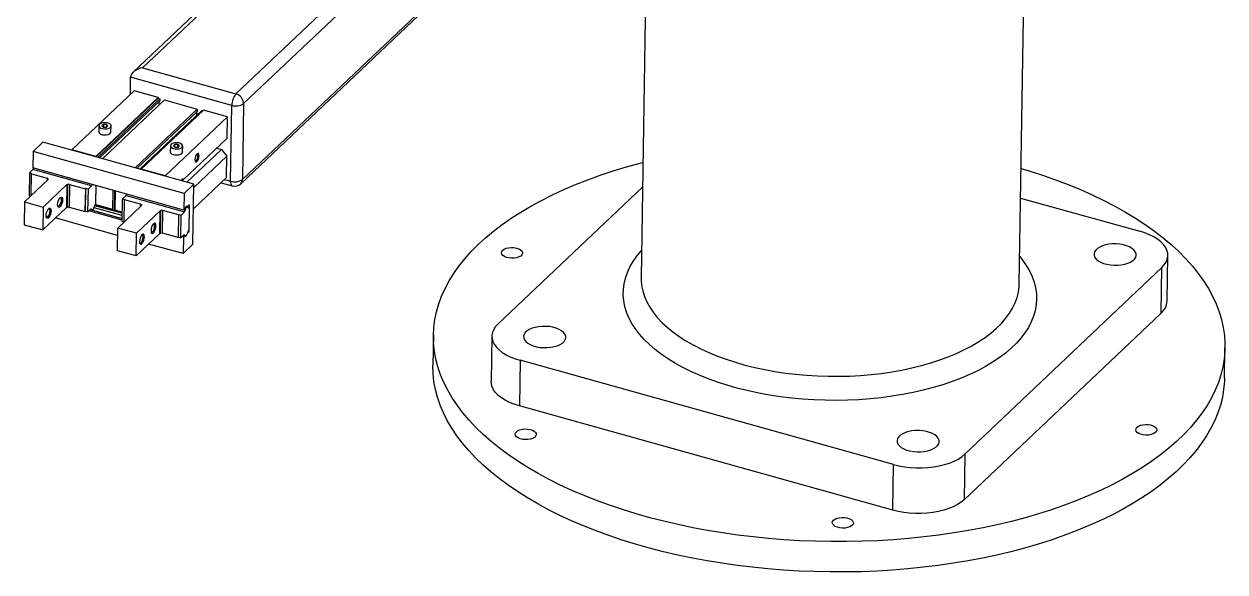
# Model space of a CAD drawing. Header units: millimetres. Extents: x 2 to 1187, y 2 to 839.
# Drawn here: x 662.7 to 833.3, y 188.4 to 266.3 of the extents above; entities that cross this region are included whole.
import ezdxf

# ---------------------------------------------------------------- set-up
doc = ezdxf.new("R2010")
doc.units = ezdxf.units.MM

msp = doc.modelspace()

# ---------------------------------------------------------------- linework, layer by layer
at = {"color": 7, "linetype": 'Continuous', "lineweight": 25}
for p, q in [((804.0981, 229.3852), (805.4517, 312.8291)), ((751.4476, 297.6038), (750.3551, 230.257)), ((707.4351, 287.1543), (678.1897, 259.454)), ((708.4447, 287.4504), (679.5259, 260.0594)), ((692.7918, 256.3582), (721.7106, 283.7492)), ((722.4805, 282.0614), (693.8798, 254.9717)), ((693.459, 243.5917), (722.2453, 270.8572)), ((693.7049, 244.1908), (722.3056, 271.2805)), ((679.5259, 260.0594), (692.7918, 256.3582)), ((677.78, 256.2826), (677.8198, 258.7374)), ((692.1912, 254.7278), (677.8198, 258.7374)), ((669.4605, 248.4027), (678.3246, 256.7985)), ((681.7516, 255.8424), (678.3246, 256.7985)), ((672.8875, 247.4465), (681.7516, 255.8424)), ((672.9388, 247.3889), (681.7499, 255.7346)), ((681.971, 255.6729), (673.1599, 247.3272)), ((673.4156, 247.2559), (681.9658, 255.3544)), ((673.8232, 247.1422), (682.6343, 255.4878)), ((681.7516, 255.8424), (681.7499, 255.7346)), ((681.7499, 255.7346), (681.971, 255.6729)), ((681.971, 255.6729), (681.9658, 255.3544)), ((682.6343, 255.4878), (687.2774, 254.1924)), ((692.0163, 243.9469), (692.1912, 254.7278)), ((693.8798, 254.9717), (693.7049, 244.1908)), ((687.2774, 254.1924), (678.4662, 245.8468)), ((678.722, 245.7754), (687.2722, 253.8739)), ((679.1295, 245.6617), (687.9406, 254.0073)), ((679.2994, 245.6576), (688.1635, 254.0535)), ((682.7264, 244.7015), (691.5905, 253.0973)), ((687.2774, 254.1924), (687.2722, 253.8739)), ((687.9406, 254.0073), (688.0752, 253.9698)), ((691.5905, 253.0973), (688.1635, 254.0535)), ((691.5416, 250.0787), (691.5905, 253.0973)), ((673.2964, 251.8303), (673.2824, 250.9678)), ((673.9667, 252.0116), (673.7385, 251.8282)), ((673.7385, 251.8282), (673.9431, 251.6326)), ((673.9431, 251.6326), (674.3758, 251.6205)), ((673.9667, 252.0116), (673.9606, 251.6321)), ((674.3995, 251.9995), (673.9667, 252.0116)), ((674.3758, 251.6205), (674.604, 251.8039)), ((674.3995, 251.9995), (674.3936, 251.6347)), ((674.604, 251.8039), (674.3995, 251.9995)), ((675.0322, 250.9394), (675.0462, 251.8019)), ((665.3695, 249.5008), (663.9699, 248.1751)), ((669.4598, 248.3596), (665.3695, 249.5008)), ((684.5031, 249.1799), (684.0745, 249.1541)), ((684.5031, 249.1799), (684.4969, 248.7962)), ((684.7704, 249.0043), (684.5031, 249.1799)), ((685.2434, 244.1132), (691.5416, 250.0787)), ((663.9699, 248.1751), (663.9318, 245.8249)), ((685.4164, 242.1915), (663.9699, 248.1751)), ((669.4605, 248.4027), (669.4598, 248.3596)), ((672.8868, 247.4034), (669.4598, 248.3596)), ((672.8875, 247.4465), (669.4605, 248.4027)), ((683.4669, 248.9927), (683.4529, 248.1302)), ((684.0745, 249.1541), (683.9132, 248.9527)), ((683.9132, 248.9527), (684.1805, 248.7771)), ((684.0745, 249.1541), (684.0696, 248.85)), ((684.1805, 248.7771), (684.6091, 248.8029)), ((684.6091, 248.8029), (684.7704, 249.0043)), ((685.2027, 248.1018), (685.2167, 248.9643)), ((685.813, 243.797), (690.738, 248.4618)), ((686.8084, 243.0479), (691.4996, 247.4913)), ((690.0401, 248.6565), (690.738, 248.4618)), ((690.738, 248.4618), (691.4996, 247.4913)), ((691.4506, 244.4726), (691.4996, 247.4913)), ((685.3783, 239.8413), (663.9318, 245.8249)), ((664.0203, 245.8002), (663.9442, 245.5936)), ((672.8875, 247.4465), (672.8868, 247.4034)), ((679.2987, 245.6145), (672.8868, 247.4034)), ((666.1074, 244.1996), (662.7251, 240.9959)), ((663.4511, 245.1266), (663.3986, 241.8923)), ((663.9442, 245.5936), (663.4511, 245.1266)), ((663.7828, 245.0341), (663.4511, 245.1266)), ((663.6977, 241.9172), (663.7478, 245.0009)), ((663.7828, 245.0341), (663.7478, 245.0009)), ((663.7478, 245.0009), (665.9809, 244.3779)), ((672.2575, 243.2742), (663.9442, 245.5936)), ((665.9809, 244.3779), (665.9759, 244.075)), ((666.0411, 244.2181), (666.0398, 244.1355)), ((666.0644, 244.2402), (666.0411, 244.2181)), ((666.0411, 244.2181), (666.1074, 244.1996)), ((679.2987, 245.6145), (679.2994, 245.6576)), ((682.7257, 244.6584), (679.2987, 245.6145)), ((682.7264, 244.7015), (679.2994, 245.6576)), ((682.7257, 244.6584), (682.7264, 244.7015)), ((686.816, 243.5172), (682.7257, 244.6584)), ((685.2469, 244.3288), (684.942, 244.04)), ((685.0803, 244.0014), (685.2434, 244.1132)), ((685.2434, 244.1132), (685.2469, 244.3288)), ((686.7594, 240.0293), (691.4506, 244.4726)), ((691.1506, 244.1884), (692.0163, 243.9469)), ((665.3783, 240.2557), (668.7606, 243.4593)), ((668.7606, 243.4593), (668.7081, 240.2251)), ((668.7606, 243.4593), (668.8269, 243.4408)), ((668.8269, 243.4408), (668.7745, 240.2066)), ((668.8503, 243.4629), (668.7978, 240.2287)), ((668.8269, 243.4408), (668.8503, 243.4629)), ((669.1205, 243.5019), (669.068, 240.2677)), ((669.1205, 243.5019), (671.3978, 242.8666)), ((671.3978, 242.8666), (671.3453, 239.6323)), ((671.3803, 239.6655), (671.4328, 242.8997)), ((671.3978, 242.8666), (671.4328, 242.8997)), ((671.7644, 242.8072), (671.4328, 242.8997)), ((671.7644, 242.8072), (671.7119, 239.5729)), ((672.2575, 243.2742), (671.7644, 242.8072)), ((672.3336, 243.4807), (672.2575, 243.2742)), ((672.8666, 240.6666), (672.9096, 243.32)), ((672.8744, 240.9157), (672.9134, 243.319)), ((675.2883, 242.6564), (675.2433, 239.8801)), ((675.5086, 239.806), (675.5537, 242.5824)), ((675.6108, 242.5664), (675.5669, 239.8613)), ((686.816, 243.5172), (685.4164, 242.1915)), ((686.6775, 234.9787), (686.816, 243.5172)), ((690.6754, 243.7383), (692.2635, 243.2952)), ((730.0309, 223.6613), (750.5636, 243.1093)), ((662.7251, 240.9959), (662.6726, 237.7616)), ((662.7251, 240.9959), (665.3783, 240.2557)), ((663.6094, 241.8335), (663.3986, 241.8923)), ((672.7817, 240.5862), (672.8666, 240.6666)), ((672.8243, 240.6265), (675.2445, 239.9512)), ((672.8706, 240.9121), (672.8744, 240.9157)), ((676.6203, 238.2035), (676.6728, 241.4377)), ((676.6728, 241.4377), (677.1659, 241.9048)), ((676.6728, 241.4377), (677.0044, 241.3452)), ((676.9185, 238.1733), (676.9694, 241.3121)), ((676.9694, 241.3121), (677.0044, 241.3452)), ((679.2468, 240.6767), (676.9694, 241.3121)), ((677.1659, 241.9048), (677.242, 242.1113)), ((677.1659, 241.9048), (685.4792, 239.5854)), ((679.2418, 240.3738), (679.2468, 240.6767)), ((685.4164, 242.1915), (685.3783, 239.8413)), ((804.2955, 241.5547), (821.2184, 236.8332)), ((665.3783, 240.2557), (665.3258, 237.0214)), ((665.3258, 237.0214), (668.7081, 240.2251)), ((668.7081, 240.2251), (668.7745, 240.2066)), ((668.7745, 240.2066), (668.7978, 240.2287)), ((669.068, 240.2677), (671.3453, 239.6323)), ((671.3453, 239.6323), (671.3803, 239.6655)), ((671.7119, 239.5729), (671.3803, 239.6655)), ((671.7119, 239.5729), (672.205, 240.04)), ((676.624, 238.4284), (671.8962, 239.7474)), ((672.0772, 239.9189), (676.6276, 238.6494)), ((672.1141, 239.9538), (672.3914, 239.8765)), ((672.3649, 239.8917), (672.1205, 239.9599)), ((672.205, 240.04), (672.3649, 239.8917)), ((672.6122, 240.1261), (672.7817, 240.5862)), ((676.6342, 239.0616), (672.6315, 240.1784)), ((676.6394, 239.3822), (672.7391, 240.4705)), ((675.2433, 239.8801), (672.7752, 240.5687)), ((675.5669, 239.8613), (675.5086, 239.806)), ((676.6412, 239.4901), (675.5086, 239.806)), ((675.5669, 239.8613), (676.6423, 239.5612)), ((675.991, 237.2947), (679.3733, 240.4984)), ((682.0265, 239.7581), (678.6442, 236.5545)), ((679.3057, 240.4343), (679.307, 240.5169)), ((679.307, 240.5169), (679.3303, 240.539)), ((679.3733, 240.4984), (679.307, 240.5169)), ((681.974, 236.5239), (682.0265, 239.7581)), ((682.0928, 239.7396), (682.0265, 239.7581)), ((682.0404, 236.5054), (682.0928, 239.7396)), ((682.0637, 236.5275), (682.1162, 239.7617)), ((682.1162, 239.7617), (682.0928, 239.7396)), ((682.3339, 236.5665), (682.3864, 239.8008)), ((684.6195, 239.1777), (682.3864, 239.8008)), ((684.6195, 239.1777), (684.567, 235.9435)), ((684.602, 235.9766), (684.6544, 239.2109)), ((684.6544, 239.2109), (684.6195, 239.1777)), ((684.6544, 239.2109), (684.9861, 239.1183)), ((684.9336, 235.8841), (684.9861, 239.1183)), ((684.9861, 239.1183), (685.4792, 239.5854)), ((685.3783, 239.8413), (685.5593, 240.0128)), ((685.4792, 239.5854), (685.6489, 240.0457)), ((685.5724, 240.0671), (685.6489, 240.0457)), ((685.8696, 240.2952), (685.7016, 240.3421)), ((685.7349, 240.3779), (685.8971, 240.3326)), ((685.8957, 240.2804), (686.1408, 240.212)), ((685.8962, 240.2799), (686.0558, 240.1316)), ((685.8971, 240.3326), (686.1597, 240.5814)), ((686.0558, 240.1316), (686.1408, 240.212)), ((686.1408, 240.212), (686.0883, 236.9777)), ((686.1597, 240.5814), (686.0975, 236.7434)), ((662.6726, 237.7616), (665.3258, 237.0214)), ((675.974, 236.2489), (667.1186, 238.7195)), ((675.9385, 234.0604), (675.991, 237.2947)), ((678.6442, 236.5545), (675.991, 237.2947)), ((676.6203, 238.2035), (676.8753, 238.1323)), ((678.5917, 233.3202), (678.6442, 236.5545)), ((681.974, 236.5239), (678.5917, 233.3202)), ((682.0404, 236.5054), (681.974, 236.5239)), ((682.0637, 236.5275), (682.0404, 236.5054)), ((684.567, 235.9435), (682.3339, 236.5665)), ((684.602, 235.9766), (684.567, 235.9435)), ((684.602, 235.9766), (684.9336, 235.8841)), ((685.4267, 236.3511), (684.9336, 235.8841)), ((685.316, 236.0033), (685.1179, 236.0586)), ((685.316, 236.0033), (685.2779, 233.6531)), ((685.2989, 236.2301), (685.4971, 236.1748)), ((685.4971, 236.1748), (685.316, 236.0033)), ((685.3358, 236.265), (685.6131, 236.1876)), ((685.3422, 236.2711), (685.5865, 236.2029)), ((685.5865, 236.2029), (685.4267, 236.3511)), ((686.0034, 236.8973), (685.8339, 236.4373)), ((686.0975, 236.7434), (685.8659, 236.5241)), ((686.0975, 236.7434), (685.9607, 236.7816)), ((686.0883, 236.9777), (686.0034, 236.8973)), ((678.5917, 233.3202), (675.9385, 234.0604)), ((685.2779, 233.6531), (680.3845, 235.0183)), ((685.2779, 233.6531), (686.6775, 234.9787)), ((825.1135, 226.9289), (825.2184, 233.3974)), ((824.3523, 231.6685), (796.3604, 205.1554)), ((824.2474, 225.2), (824.3523, 231.6685)), ((824.2474, 225.2), (796.2555, 198.6869)), ((720.8441, 222.1088), (720.7741, 217.7964)), ((729.1648, 221.9324), (729.0599, 215.4639)), ((833.2593, 215.9717), (833.3293, 220.284)), ((733.1649, 218.4966), (733.0599, 212.0281)), ((786.2285, 203.6918), (733.1649, 218.4966)), ((786.1235, 197.2233), (733.0599, 212.0281)), ((796.3604, 205.1554), (796.2555, 198.6869)), ((786.1235, 197.2233), (786.2285, 203.6918))]:
    msp.add_line(p, q, dxfattribs=at)
at = {"color": 7, "linetype": 'Continuous', "lineweight": 25, "flags": 128}
for points in [[(673.2824, 250.9678), (673.2937, 250.8929), (673.3862, 250.7537)], [(673.4002, 251.6162), (673.5762, 251.4987), (673.8167, 251.4156), (674.0956, 251.3759), (674.3827, 251.3839), (674.6469, 251.4387), (674.8596, 251.5345), (674.9977, 251.6607), (675.0462, 251.8038), (674.9999, 251.9482), (674.8638, 252.0783), (674.6527, 252.1799), (674.3894, 252.2422), (674.1025, 252.2583), (673.823, 252.2264), (673.5813, 252.1501), (673.4035, 252.0376), (673.3089, 251.9011), (673.3077, 251.7553), (673.4002, 251.6162)], [(673.3862, 250.7537), (673.5622, 250.6363), (673.8027, 250.5532), (674.0816, 250.5135), (674.3687, 250.5215), (674.6329, 250.5763), (674.8456, 250.672), (674.9837, 250.7982), (675.0322, 250.9394)], [(683.6535, 248.7135), (683.8662, 248.6126), (684.1304, 248.5514), (684.4176, 248.5365), (684.6965, 248.5695), (684.937, 248.6468), (685.1129, 248.76), (685.2054, 248.897), (685.2042, 249.0427), (685.1096, 249.1815), (684.9318, 249.2983), (684.69, 249.3804), (684.4105, 249.419), (684.1236, 249.4099), (683.8603, 249.354), (683.6492, 249.2574), (683.5132, 249.1306), (683.4669, 248.9873), (683.5154, 248.843), (683.6535, 248.7135)], [(683.6396, 247.851), (683.8522, 247.7502), (684.1165, 247.689), (684.4036, 247.674), (684.6825, 247.707), (684.923, 247.7843), (685.0989, 247.8976), (685.1914, 248.0345), (685.2027, 248.1018)], [(687.5387, 247.5611), (687.5198, 247.7464), (687.4595, 247.8614), (687.3668, 247.8886), (687.2559, 247.824), (687.1436, 247.6773), (687.0471, 247.4708), (686.9811, 247.2361), (686.9555, 247.0088), (686.9744, 246.8235), (687.0348, 246.7085), (687.1275, 246.6812), (687.2384, 246.7459), (687.3506, 246.8926), (687.4471, 247.0991), (687.5132, 247.3338), (687.5387, 247.5611)], [(686.9702, 246.8406), (686.9758, 246.835), (687.0524, 246.8125), (687.1442, 246.866), (687.237, 246.9873), (687.3167, 247.158), (687.3713, 247.3521), (687.3925, 247.54)], [(687.3925, 247.54), (687.3769, 247.6932), (687.327, 247.7883), (687.2503, 247.8108), (687.2403, 247.8084)], [(821.9922, 237.7914), (823.2951, 236.8646), (824.5258, 235.9133), (825.6825, 234.939), (826.7633, 233.9433), (827.7665, 232.9277), (828.6906, 231.8938), (829.5342, 230.8432), (830.2958, 229.7775), (830.9743, 228.6984), (831.5688, 227.6076), (832.0781, 226.5068), (832.5016, 225.3977), (832.8386, 224.282), (833.0885, 223.1615), (833.251, 222.038), (833.3257, 220.9131), (833.3127, 219.7887), (833.2119, 218.6665), (833.0234, 217.5482), (832.7477, 216.4356), (832.385, 215.3305), (831.9359, 214.2345), (831.4012, 213.1494), (830.7817, 212.0768), (830.0784, 211.0185), (829.2923, 209.9761), (828.4248, 208.9512), (827.477, 207.9454), (826.4506, 206.9603), (825.3471, 205.9974), (824.1683, 205.0583), (822.9159, 204.1444), (821.592, 203.2571), (820.1986, 202.3978), (818.7379, 201.5678), (817.2121, 200.7685), (815.6237, 200.0011), (813.9752, 199.2668), (812.269, 198.5667), (810.5079, 197.902), (808.6946, 197.2736), (806.832, 196.6826), (804.9229, 196.1299), (802.9703, 195.6163), (800.9774, 195.1426), (798.9471, 194.7096), (796.8827, 194.318), (794.7874, 193.9684), (792.6645, 193.6612), (790.5172, 193.3971), (788.349, 193.1763), (786.1632, 192.9993), (783.9632, 192.8664), (781.7524, 192.7776), (779.5344, 192.7333), (777.3126, 192.7334), (775.0904, 192.7779), (772.8713, 192.8668), (770.6588, 192.9999), (768.4564, 193.1771), (766.2674, 193.398), (764.0953, 193.6623), (761.9435, 193.9696), (759.8154, 194.3194), (757.7142, 194.7112), (755.6432, 195.1443), (753.6058, 195.6181), (751.605, 196.1318), (749.644, 196.6847), (747.7258, 197.2759), (745.8535, 197.9044), (744.0299, 198.5692), (742.258, 199.2694), (740.5405, 200.0039), (738.88, 200.7714), (737.2791, 201.5708), (735.7404, 202.4009), (734.2663, 203.2603), (732.859, 204.1477), (731.5208, 205.0617), (730.2538, 206.0009), (729.0598, 206.9639), (727.9409, 207.949), (726.8987, 208.9549), (725.9348, 209.9799), (725.0508, 211.0223), (724.2481, 212.0807), (723.5278, 213.1533), (722.8912, 214.2385), (722.3392, 215.3345), (721.8727, 216.4397), (721.4924, 217.5523), (721.1989, 218.6706), (720.9927, 219.7928), (720.874, 220.9172), (720.8432, 222.0421), (720.9001, 223.1656), (721.0448, 224.2861), (721.2769, 225.4017), (721.5962, 226.5108), (722.0022, 227.6116), (722.4941, 228.7024), (723.0713, 229.7814), (723.7329, 230.847), (724.4777, 231.8976), (725.3047, 232.9315), (726.2125, 233.947), (727.1998, 234.9426), (728.265, 235.9168), (729.4063, 236.868), (730.6222, 237.7947), (731.9106, 238.6955), (733.2695, 239.569), (734.6968, 240.4138), (736.1904, 241.2286), (737.7477, 242.0121), (739.3665, 242.7631), (741.0442, 243.4804), (742.7782, 244.1629), (744.5658, 244.8096), (746.4041, 245.4194), (748.2903, 245.9914), (750.2215, 246.5247), (750.6207, 246.6286)], [(804.3636, 245.7568), (805.494, 245.4172), (807.3896, 244.8073), (809.2379, 244.1605), (811.036, 243.4778), (812.7811, 242.7604), (814.4704, 242.0092), (816.1014, 241.2256), (817.6715, 240.4107), (819.1782, 239.5658), (820.6192, 238.6923), (821.9922, 237.7914)], [(666.0644, 244.2402), (666.0792, 244.2584), (666.0867, 244.2777), (666.0865, 244.2976), (666.0786, 244.3171), (666.0634, 244.3356), (666.0414, 244.3523), (666.0136, 244.3666), (665.9809, 244.3779)], [(692.0163, 243.9469), (692.0241, 243.7472), (692.054, 243.5764), (692.1048, 243.441), (692.1747, 243.3463), (692.2609, 243.296), (692.2635, 243.2952)], [(667.4514, 240.627), (667.4761, 240.8682), (667.54, 241.1203), (667.6355, 241.3529), (667.7509, 241.5379), (667.8724, 241.653), (667.9854, 241.6843), (668.0761, 241.6281), (668.1337, 241.4911), (668.1512, 241.2898), (668.1265, 241.0486), (668.0626, 240.7965), (667.9672, 240.5639), (667.8517, 240.379), (667.7302, 240.2639), (667.6173, 240.2325), (667.5265, 240.2888), (667.4689, 240.4258), (667.4514, 240.627)], [(667.7901, 241.5835), (667.7993, 241.5855), (667.8904, 241.5587), (667.9498, 241.4456), (667.9683, 241.2634), (667.9432, 241.0399), (667.8783, 240.809), (667.7834, 240.606), (667.673, 240.4617), (667.5639, 240.3982), (667.4728, 240.425), (667.4681, 240.4295)], [(679.2468, 240.6767), (679.2795, 240.6654), (679.3073, 240.6511), (679.3293, 240.6344), (679.3445, 240.6159), (679.3524, 240.5964), (679.3526, 240.5766), (679.3451, 240.5572), (679.3303, 240.539)], [(665.8186, 239.0804), (665.8432, 239.3216), (665.9072, 239.5737), (666.0026, 239.8063), (666.118, 239.9913), (666.2395, 240.1064), (666.3525, 240.1377), (666.4432, 240.0815), (666.5008, 239.9445), (666.5184, 239.7432), (666.4937, 239.502), (666.4297, 239.2499), (666.3343, 239.0173), (666.2189, 238.8324), (666.0974, 238.7173), (665.9844, 238.6859), (665.8937, 238.7422), (665.8361, 238.8792), (665.8186, 239.0804)], [(666.1572, 240.0369), (666.1664, 240.0389), (666.2576, 240.0121), (666.3169, 239.899), (666.3355, 239.7168), (666.3104, 239.4933), (666.2454, 239.2624), (666.1505, 239.0594), (666.0401, 238.9151), (665.9311, 238.8516), (665.8399, 238.8784), (665.8353, 238.8829)], [(672.3649, 239.8917), (672.3907, 239.8767), (672.4205, 239.8755), (672.453, 239.8882), (672.487, 239.9143), (672.5212, 239.9528), (672.5543, 240.0023), (672.5851, 240.0608), (672.6122, 240.1261)], [(685.5593, 240.0128), (685.5891, 240.1223), (685.63, 240.2246), (685.6788, 240.311), (685.7315, 240.3747), (685.7837, 240.4104), (685.8312, 240.4151), (685.87, 240.3884), (685.8971, 240.3326)], [(685.6489, 240.0457), (685.676, 240.111), (685.7068, 240.1695), (685.7399, 240.219), (685.7741, 240.2575), (685.8081, 240.2836), (685.8406, 240.2962), (685.8704, 240.295), (685.8962, 240.2799)], [(680.7173, 236.9258), (680.7348, 236.7246), (680.7924, 236.5876), (680.8832, 236.5313), (680.9961, 236.5627), (681.1176, 236.6778), (681.2331, 236.8628), (681.3285, 237.0953), (681.3924, 237.3474), (681.4171, 237.5887), (681.3996, 237.7899), (681.342, 237.9269), (681.2513, 237.9831), (681.1383, 237.9518), (681.0168, 237.8367), (680.9014, 237.6517), (680.8059, 237.4191), (680.742, 237.167), (680.7173, 236.9258)], [(680.734, 236.7283), (680.7387, 236.7238), (680.8298, 236.697), (680.9389, 236.7605), (681.0493, 236.9048), (681.1442, 237.1079), (681.2091, 237.3387), (681.2342, 237.5622), (681.2157, 237.7444), (681.1563, 237.8575), (681.0652, 237.8843), (681.056, 237.8823)], [(679.0845, 235.3792), (679.102, 235.178), (679.1596, 235.041), (679.2503, 234.9847), (679.3633, 235.0161), (679.4848, 235.1312), (679.6002, 235.3162), (679.6956, 235.5487), (679.7596, 235.8008), (679.7843, 236.0421), (679.7667, 236.2433), (679.7091, 236.3803), (679.6184, 236.4365), (679.5054, 236.4052), (679.3839, 236.2901), (679.2685, 236.1051), (679.1731, 235.8725), (679.1091, 235.6204), (679.0845, 235.3792)], [(679.1012, 235.1817), (679.1058, 235.1772), (679.197, 235.1504), (679.306, 235.2139), (679.4164, 235.3582), (679.5113, 235.5613), (679.5763, 235.7921), (679.6014, 236.0156), (679.5828, 236.1978), (679.5235, 236.3109), (679.4323, 236.3377), (679.4231, 236.3357)], [(685.7831, 236.3257), (685.7641, 236.2828), (685.7153, 236.1963), (685.6627, 236.1327), (685.6105, 236.097), (685.563, 236.0923), (685.5241, 236.119), (685.4971, 236.1748)], [(685.8339, 236.4373), (685.8067, 236.372), (685.776, 236.3135), (685.7429, 236.264), (685.7087, 236.2254), (685.6747, 236.1993), (685.6422, 236.1866), (685.6124, 236.1878), (685.5865, 236.2029)], [(824.3523, 231.6685), (824.7024, 232.0512), (824.9646, 232.4524), (825.1358, 232.8669), (825.2136, 233.2897), (825.1972, 233.7154), (825.0868, 234.1386), (824.8838, 234.554), (824.5906, 234.9564), (824.211, 235.3407), (823.7498, 235.7021), (823.2128, 236.036), (822.6066, 236.3384), (821.939, 236.6052), (821.2184, 236.8332)], [(733.2261, 234.2102), (733.413, 234.0429), (733.513, 233.8583), (733.5197, 233.668), (733.4327, 233.4839), (733.2575, 233.3177), (733.0051, 233.1798), (732.6913, 233.0788), (732.3359, 233.0211), (731.9611, 233.0103), (731.5906, 233.0471), (731.2476, 233.1291), (730.9537, 233.2513), (730.7273, 233.4059), (730.5827, 233.5833), (730.529, 233.7722), (730.5694, 233.9608), (730.7016, 234.1374), (730.9171, 234.2906), (731.2024, 234.4111), (731.5397, 234.491), (731.9077, 234.5256), (732.2833, 234.5125), (732.6429, 234.4526), (732.9638, 234.3497), (733.2261, 234.2102)], [(804.1604, 233.2276), (804.5442, 232.7507), (805.0879, 231.9802), (805.5483, 231.1969), (805.9241, 230.403), (806.2142, 229.6009), (806.4176, 228.7931), (806.5338, 227.9818), (806.5624, 227.1697), (806.5034, 226.359), (806.3569, 225.5522), (806.1234, 224.7517), (805.8035, 223.9599), (805.3982, 223.1792), (804.9088, 222.4119), (804.3366, 221.6602), (803.6834, 220.9265), (802.9512, 220.2128), (802.1421, 219.5214), (801.2585, 218.8543), (800.3031, 218.2135), (799.2787, 217.601), (798.1884, 217.0184), (797.0355, 216.4676), (795.8233, 215.9503), (794.5555, 215.4678), (793.2359, 215.0218), (791.8684, 214.6136), (790.4571, 214.2443), (789.0062, 213.915), (787.5201, 213.6268), (786.0031, 213.3804), (784.4599, 213.1767), (782.8949, 213.0162), (781.313, 212.8995), (779.7187, 212.8268), (778.1169, 212.7984), (776.5123, 212.8144), (774.9098, 212.8747), (773.314, 212.9791), (771.7299, 213.1273), (770.162, 213.319), (768.6151, 213.5534), (767.0938, 213.83), (765.6027, 214.1479), (764.1461, 214.506), (762.7285, 214.9035), (761.354, 215.3391), (760.0268, 215.8114), (758.7508, 216.3191), (757.5299, 216.8607), (756.3676, 217.4345), (755.2675, 218.0389), (754.2328, 218.6719), (753.2666, 219.3319), (752.3719, 220.0166), (751.5512, 220.7243), (750.807, 221.4526), (750.1416, 222.1994), (749.5568, 222.9626), (749.0546, 223.7398), (748.6364, 224.5288), (748.3033, 225.327), (748.0565, 226.1323), (747.8966, 226.9421), (747.8242, 227.7541), (747.8394, 228.5658), (747.9422, 229.3749), (748.1322, 230.1788), (748.4091, 230.9752), (748.7718, 231.7618), (749.2193, 232.5361), (749.7503, 233.2959), (750.3632, 234.0389), (750.4175, 234.0995)], [(815.3244, 232.634), (815.6745, 232.4333), (816.0866, 232.2655), (816.5484, 232.1358), (817.0458, 232.0481), (817.5636, 232.0051), (818.0861, 232.0082), (818.5975, 232.0571), (819.0823, 232.1505), (819.5256, 232.2854), (819.914, 232.4578), (820.2358, 232.6625), (820.4811, 232.8932), (820.6425, 233.143), (820.715, 233.4041), (820.6966, 233.6687), (820.5877, 233.9288), (820.3916, 234.1765), (820.1143, 234.4042), (819.7643, 234.6049), (819.3522, 234.7727), (818.8904, 234.9024), (818.393, 234.9901), (817.8752, 235.0331), (817.3526, 235.03), (816.8412, 234.9811), (816.3565, 234.8877), (815.9132, 234.7528), (815.5247, 234.5804), (815.203, 234.3757), (814.9577, 234.145), (814.7963, 233.8952), (814.7237, 233.6341), (814.7422, 233.3695), (814.8511, 233.1094), (815.0472, 232.8617), (815.3244, 232.634)], [(750.3551, 230.257), (750.3585, 229.9027), (750.4297, 229.1261), (750.5883, 228.3517), (750.8338, 227.5822), (751.1654, 226.8199), (751.582, 226.0674), (752.0822, 225.3272), (752.6644, 224.6016), (753.3268, 223.8931), (754.0671, 223.2039), (754.883, 222.5363), (755.7717, 221.8924), (756.7305, 221.2744), (757.756, 220.6843), (758.8451, 220.1239), (759.9942, 219.5953), (761.1994, 219.0999), (762.457, 218.6396), (763.7627, 218.2157), (765.1123, 217.8296), (766.5014, 217.4827), (767.9255, 217.176), (769.38, 216.9106), (770.8601, 216.6873), (772.3609, 216.5068), (773.8776, 216.3697), (775.4052, 216.2765), (776.9387, 216.2275), (778.4732, 216.2229), (780.0036, 216.2626), (781.525, 216.3465), (783.0324, 216.4744), (784.5208, 216.6458), (785.9854, 216.8601), (787.4214, 217.1168), (788.8242, 217.4149), (790.1892, 217.7535), (791.5119, 218.1314), (792.788, 218.5474), (794.0133, 219.0003), (795.1839, 219.4884), (796.2959, 220.0102), (797.3457, 220.564), (798.3299, 221.148), (799.2452, 221.7604), (800.0887, 222.399), (800.8577, 223.0618), (801.5496, 223.7466), (802.1621, 224.4513), (802.6933, 225.1735), (803.1414, 225.9108), (803.5051, 226.6609), (803.7829, 227.4213), (803.9742, 228.1896), (804.0782, 228.9631), (804.0981, 229.3852)], [(730.0309, 223.6613), (729.6808, 223.2786), (729.4186, 222.8775), (729.2475, 222.4629), (729.1696, 222.0401), (729.186, 221.6145), (729.2964, 221.1913), (729.4995, 220.7759), (729.7926, 220.3735), (730.1722, 219.9892), (730.6334, 219.6278), (731.1705, 219.2938), (731.7766, 218.9915), (732.4442, 218.7246), (733.1649, 218.4966)], [(734.2689, 220.9257), (734.6189, 220.7249), (735.0311, 220.5571), (735.4929, 220.4274), (735.9902, 220.3398), (736.508, 220.2968), (737.0306, 220.2998), (737.542, 220.3488), (738.0267, 220.4421), (738.4701, 220.5771), (738.8585, 220.7495), (739.1803, 220.9542), (739.4255, 221.1849), (739.5869, 221.4346), (739.6595, 221.6957), (739.641, 221.9604), (739.5321, 222.2205), (739.3361, 222.4681), (739.0588, 222.6958), (738.7088, 222.8966), (738.2966, 223.0644), (737.8348, 223.1941), (737.3375, 223.2817), (736.8197, 223.3247), (736.2971, 223.3217), (735.7857, 223.2727), (735.301, 223.1794), (734.8576, 223.0444), (734.4692, 222.872), (734.1474, 222.6673), (733.9021, 222.4366), (733.7408, 222.1869), (733.6682, 221.9257), (733.6866, 221.6611), (733.7956, 221.401), (733.9916, 221.1534), (734.2689, 220.9257)], [(833.2593, 215.9717), (833.2428, 215.4763), (833.1419, 214.3541), (832.9535, 213.2358), (832.6777, 212.1233), (832.315, 211.0181), (831.866, 209.9221), (831.3313, 208.837), (830.7118, 207.7645), (830.0085, 206.7061), (829.2224, 205.6637), (828.3548, 204.6388), (827.4071, 203.633), (826.3807, 202.648), (825.2772, 201.6851), (824.0983, 200.746), (822.846, 199.832), (821.5221, 198.9447), (820.1286, 198.0854), (818.6679, 197.2555), (817.1422, 196.4562), (815.5538, 195.6888), (813.9052, 194.9545), (812.199, 194.2544), (810.4379, 193.5896), (808.6246, 192.9613), (806.762, 192.3703), (804.8529, 191.8175), (802.9004, 191.3039), (800.9074, 190.8303), (798.8772, 190.3973), (796.8128, 190.0057), (794.7175, 189.656), (792.5945, 189.3489), (790.4473, 189.0847), (788.279, 188.864), (786.0932, 188.687), (783.8932, 188.554), (781.6825, 188.4653), (779.4645, 188.4209), (777.2426, 188.421), (775.0204, 188.4655), (772.8014, 188.5544), (770.5889, 188.6876), (768.3864, 188.8647), (766.1975, 189.0856), (764.0254, 189.3499), (761.8736, 189.6572), (759.7454, 190.007), (757.6442, 190.3988), (755.5733, 190.8319), (753.5358, 191.3057), (751.535, 191.8195), (749.574, 192.3724), (747.6559, 192.9635), (745.7835, 193.592), (743.96, 194.2569), (742.1881, 194.9571), (740.4705, 195.6915), (738.81, 196.459), (737.2092, 197.2584), (735.6705, 198.0885), (734.1964, 198.9479), (732.7891, 199.8353), (731.4509, 200.7494), (730.1838, 201.6886), (728.9899, 202.6515), (727.8709, 203.6367), (726.8287, 204.6425), (725.8648, 205.6675), (724.9809, 206.71), (724.1781, 207.7684), (723.4579, 208.841), (722.8213, 209.9261), (722.2693, 211.0221), (721.8028, 212.1273), (721.4225, 213.2399), (721.129, 214.3582), (720.9227, 215.4804), (720.8041, 216.6049), (720.7732, 217.7297), (720.7741, 217.7964)], [(733.0599, 212.0281), (732.3393, 212.2561), (731.6717, 212.523), (731.0655, 212.8253), (730.5285, 213.1592), (730.0673, 213.5206), (729.6877, 213.905), (729.3945, 214.3073), (729.1915, 214.7227), (729.0811, 215.1459), (729.0599, 215.4639)], [(735.1706, 208.4276), (735.3576, 208.2603), (735.4576, 208.0757), (735.4643, 207.8854), (735.3773, 207.7013), (735.2021, 207.5351), (734.9497, 207.3972), (734.6359, 207.2962), (734.2805, 207.2385), (733.9057, 207.2277), (733.5352, 207.2644), (733.1922, 207.3465), (732.8983, 207.4687), (732.6719, 207.6233), (732.5273, 207.8006), (732.4735, 207.9896), (732.514, 208.1782), (732.6461, 208.3547), (732.8617, 208.508), (733.147, 208.6284), (733.4843, 208.7084), (733.8523, 208.743), (734.2279, 208.7299), (734.5874, 208.67), (734.9084, 208.5671), (735.1706, 208.4276)], [(787.3325, 206.1209), (787.6825, 205.9201), (788.0947, 205.7523), (788.5565, 205.6226), (789.0538, 205.535), (789.5716, 205.492), (790.0942, 205.495), (790.6056, 205.544), (791.0903, 205.6373), (791.5337, 205.7723), (791.9221, 205.9447), (792.2439, 206.1494), (792.4892, 206.3801), (792.6505, 206.6298), (792.7231, 206.891), (792.7047, 207.1556), (792.5957, 207.4157), (792.3997, 207.6634), (792.1224, 207.891), (791.7724, 208.0918), (791.3602, 208.2596), (790.8984, 208.3893), (790.4011, 208.477), (789.8833, 208.5199), (789.3607, 208.5169), (788.8493, 208.468), (788.3646, 208.3746), (787.9212, 208.2397), (787.5328, 208.0672), (787.211, 207.8625), (786.9657, 207.6318), (786.8044, 207.3821), (786.7318, 207.121), (786.7503, 206.8563), (786.8592, 206.5962), (787.0552, 206.3486), (787.3325, 206.1209)], [(823.3423, 209.0677), (823.5292, 208.9004), (823.6292, 208.7158), (823.6359, 208.5255), (823.5489, 208.3415), (823.3737, 208.1753), (823.1213, 208.0373), (822.8075, 207.9363), (822.4521, 207.8786), (822.0773, 207.8678), (821.7068, 207.9046), (821.3639, 207.9866), (821.0699, 208.1088), (820.8436, 208.2634), (820.6989, 208.4408), (820.6452, 208.6297), (820.6856, 208.8184), (820.8178, 208.9949), (821.0333, 209.1482), (821.3187, 209.2686), (821.6559, 209.3486), (822.0239, 209.3831), (822.3995, 209.37), (822.7591, 209.3101), (823.0801, 209.2072), (823.3423, 209.0677)], [(786.2285, 203.6918), (786.9931, 203.5055), (787.7922, 203.3631), (788.6155, 203.2666), (789.4529, 203.2171), (790.2937, 203.2152), (791.1274, 203.261), (791.9435, 203.354), (792.7317, 203.4928), (793.4822, 203.6758), (794.1854, 203.9007), (794.8325, 204.1646), (795.4155, 204.4643), (795.9269, 204.7959), (796.3604, 205.1554)], [(796.2555, 198.6869), (795.822, 198.3274), (795.3106, 197.9958), (794.7276, 197.6961), (794.0804, 197.4322), (793.3772, 197.2073), (792.6268, 197.0243), (791.8386, 196.8854), (791.0225, 196.7925), (790.1888, 196.7467), (789.348, 196.7486), (788.5106, 196.7981), (787.6872, 196.8946), (786.8882, 197.0369), (786.1235, 197.2233)], [(780.2287, 195.8563), (780.4157, 195.689), (780.5157, 195.5044), (780.5224, 195.3141), (780.4354, 195.1301), (780.2602, 194.9639), (780.0078, 194.826), (779.694, 194.725), (779.3386, 194.6672), (778.9638, 194.6564), (778.5933, 194.6932), (778.2503, 194.7753), (777.9564, 194.8974), (777.73, 195.0521), (777.5854, 195.2294), (777.5317, 195.4183), (777.5721, 195.607), (777.7043, 195.7835), (777.9198, 195.9368), (778.2051, 196.0572), (778.5424, 196.1372), (778.9104, 196.1717), (779.286, 196.1586), (779.6456, 196.0988), (779.9665, 195.9958), (780.2287, 195.8563)]]:
    msp.add_lwpolyline(points, dxfattribs=at)
at = {"color": 7, "linetype": 'Continuous', "lineweight": 25}
for centre, radius, start, end in [((694.7526, 254.71), 2.5615, 139.949919, 179.602559), ((692.3744, 254.9105), 1.5067, 2.327339, 73.915264), ((682.2846, 255.0716), 0.4323, 144.335371, 215.233483), ((692.7859, 256.5779), 1.9433, 252.180502, 304.258372), ((687.591, 253.5911), 0.4323, 144.335371, 215.233483), ((683.7744, 248.1431), 0.3217, 182.294905, 245.221953), ((692.611, 245.797), 1.9433, 252.180502, 304.258372), ((692.8838, 244.1778), 0.8213, 314.462893, 0.904696), ((669.0253, 243.2059), 0.3109, 72.180502, 124.258372), ((692.5994, 244.4992), 1.25, 254.410871, 313.445863), ((668.9728, 239.9717), 0.3109, 72.180502, 124.258372), ((682.2912, 239.5047), 0.3109, 72.180502, 124.258372), ((682.2387, 236.2705), 0.3109, 72.180502, 124.258372), ((822.6623, 227.0754), 2.4555, 310.204702, 356.580985)]:
    msp.add_arc(centre, radius, start, end, dxfattribs=at)
msp.add_ellipse((679.5084, 258.9813), major_axis=(1.6695, 0.414), ratio=0.61386916, start_param=1.40936014, end_param=2.98015647, dxfattribs=at)

doc.saveas('drawing.dxf')
